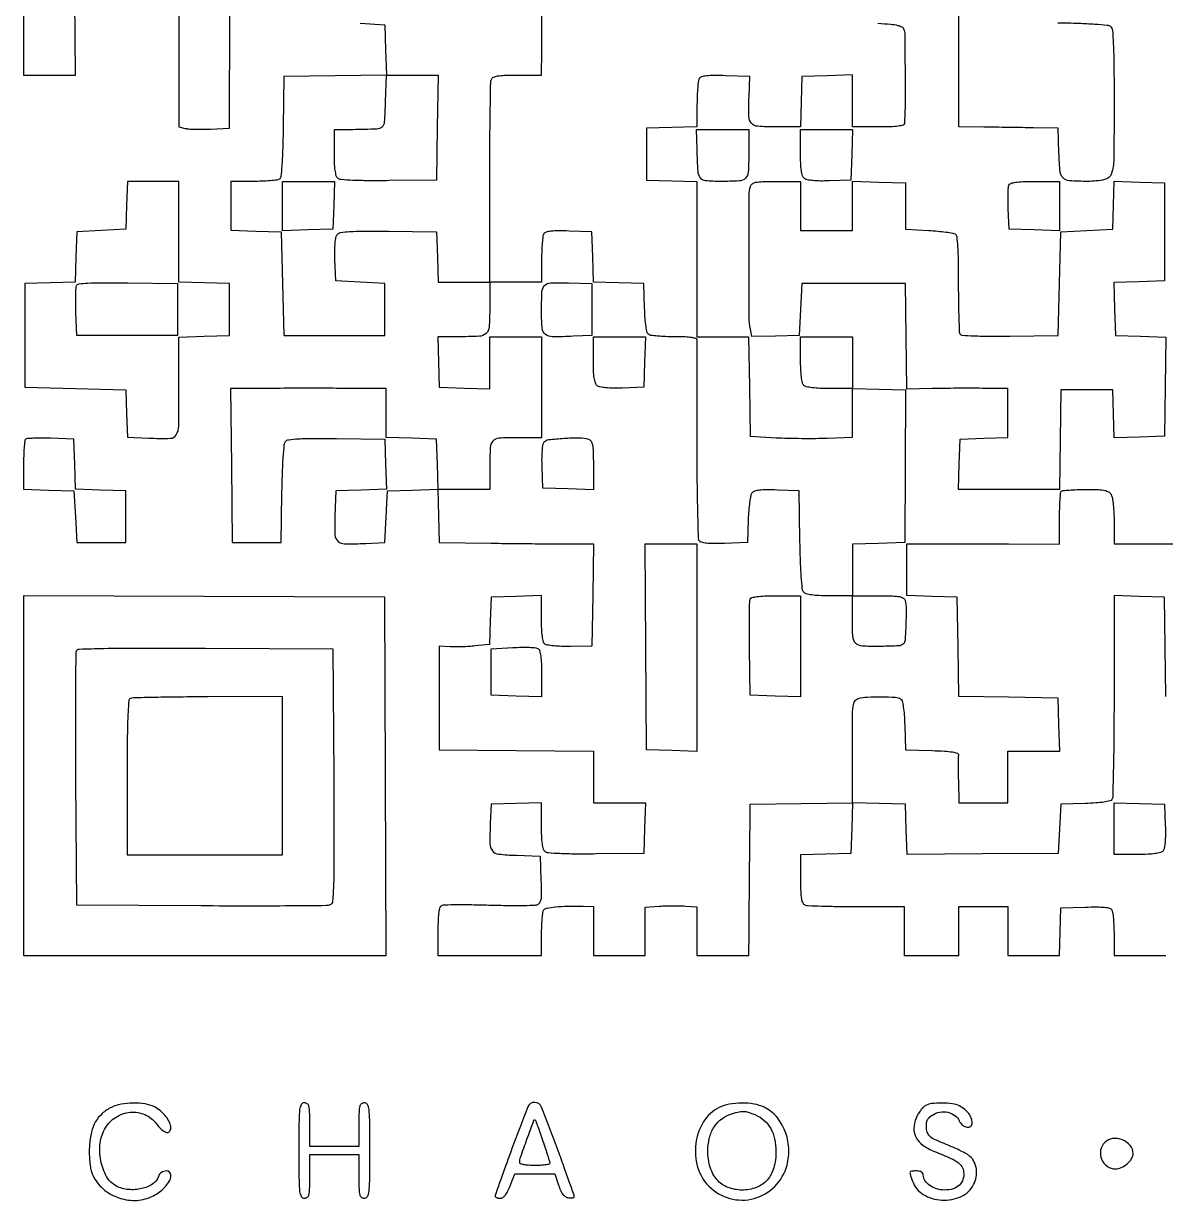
# Model space of a CAD drawing. Extents: x 156 to 936, y 100 to 969.
# Drawn here: x 156 to 574.8, y 100.2 to 531.9 of the extents above; entities that cross this region are included whole.
import ezdxf

# ---------------------------------------------------------------- set-up
doc = ezdxf.new("R2010")
doc.units = 0

msp = doc.modelspace()

# ---------------------------------------------------------------- linework, layer by layer
for points in [[(213, 549.783184), (213, 521.910644), (213, 494.038104), (215.284186, 493.46481, 0.045214), (216.587857, 493.260388, 0.009023), (218.9436, 493.149292, 0.009476), (221.69983, 493.121378, 0.008706), (224.534186, 493.195758), (231.5, 493.5), (231.755584, 579.25)], [(535.426204, 532.226208, -0.004527), (543.018538, 532.041483, -0.009449), (548.9248, 531.732439, -0.006421), (553.490107, 531.347971, -0.150078), (554.676204, 530.853763, -0.200095), (555.385005, 529.50252, -0.010196), (555.727438, 524.45463, -0.009802), (555.944136, 516.644752, -0.002034), (556, 502.912739, -0.002584), (555.892141, 482.045239, -0.078412), (555.025994, 476.902052, -0.265286), (552.515016, 474.660244, -0.053187), (546.315741, 474.013655, -0.014974), (539.607238, 474.230372, -0.180483), (537.287058, 475.264723, -0.178102), (536.195683, 477.572121, -0.014505), (535.786107, 484.357189), (535.5, 493.5), (526.5, 493.668363, 0.000795), (522.385756, 493.738784, 0.000457), (517.426562, 493.81125, 0.000456), (512.443618, 493.874961, 0.000762), (508.25, 493.918363), (499, 494), (499, 531.393011, 0.001054), (498.954309, 553.076001, 0.009347)], [(469.403193, 532, -0.007055), (474.099136, 531.669752, -0.036133), (476.6791, 531.26251, -0.073308), (478.165662, 530.67711, -0.180398), (478.903193, 529.787745, -0.081839), (479.234495, 527.881389, -0.000845), (479.330709, 514.266359, -0.002606), (479.332793, 501.661006, -0.016491), (479.088902, 495.25, -0.314259), (478.604411, 494.650842, -0.038074), (476.852506, 494.285234, -0.025545), (474.016991, 494.062047, -0.006868), (469.5, 494), (460, 494), (460, 503.537526), (460, 513.075052), (450.75, 512.787526), (441.5, 512.5), (441.212474, 503.25), (440.924948, 494), (432.029862, 494, -0.016632), (425.305348, 494.223751, -0.197835), (423.014904, 495.350427, -0.177812), (422.052735, 497.823226, -0.012971), (422.103298, 505.249161), (422.340839, 512.5), (413.504989, 512.791346, 0.007972), (409.287553, 512.863123, 0.026075), (406.502322, 512.720772, 0.037636), (404.672809, 512.390803, 0.190188), (403.849883, 511.791346, 0.110303), (403.526902, 510.894378, 0.00958), (403.266784, 508.466919, 0.012233), (403.080964, 505.527132, 0.009199), (403.015313, 502.287526), (403, 494.075052), (393.75, 493.787526), (384.5, 493.5), (384.5, 484), (384.5, 474.5), (393.75, 474.212474), (403, 473.924948), (403, 445.462474), (403, 417), (412.477441, 417), (421.954883, 417), (422.227441, 398.75), (422.5, 380.5), (432, 380, 0.006938), (436.307542, 379.833183, 0.004162), (441.426563, 379.748668, 0.004166), (446.521863, 379.749422, 0.007241), (450.75, 379.84653), (460, 380.193059), (460, 389.09653), (460, 398), (451.7, 398, -0.011084), (448.171507, 398.07823, -0.020332), (445.306878, 398.322289, -0.021091), (443.139671, 398.689458, -0.144849), (442.2, 399.2, -0.144849), (441.689458, 400.139671, -0.021091), (441.322289, 402.306878, -0.020332), (441.07823, 405.171507, -0.011084), (441, 408.7), (441, 417), (450.5, 417), (460, 417), (460, 407.536212), (460, 398.072424), (469.75, 397.786212), (479.5, 397.5), (479.352024, 369.5), (479.204048, 341.5), (469.602024, 341.213788), (460, 340.927576), (460, 331.463788), (460, 322), (469.432612, 322, -0.005382), (474.732176, 321.942949, -0.038402), (477.283166, 321.691387, -0.095847), (478.649901, 321.167291, -0.191198), (479.326723, 320.25, -0.063414), (479.717117, 317.291205, -0.010825), (479.619702, 311.601854, -0.006215), (479.318335, 305.720851, -0.182459), (478.711053, 304.377523, -0.186673), (477.019281, 303.629771, -0.008538), (470.589419, 303.436805, -0.011172), (464.278175, 303.49624, -0.112648), (461.75, 304.158271, -0.147014), (460.852704, 305.032537, -0.080663), (460.328622, 306.488649, -0.039016), (460.065379, 308.950755, -0.00713), (460, 313.535184), (460, 322), (451.622445, 322, -0.00979), (447.787976, 322.075082, -0.024916), (445.017003, 322.32229, -0.032122), (443.081684, 322.720689, -0.153905), (442.146237, 323.323796, -0.150078), (441.652029, 324.509893, -0.006421), (441.267561, 329.0752, -0.009449), (440.958517, 334.981462, -0.004527), (440.773792, 342.573796), (440.5, 360.5), (432.403945, 360.787955, 0.009286), (428.542386, 360.853535, 0.027996), (425.914254, 360.702074, 0.040696), (424.140288, 360.351899, 0.151604), (423.197621, 359.738119, 0.125475), (422.74742, 358.789423, 0.012743), (422.327227, 356.311068, 0.015307), (421.98723, 353.284084, 0.011626), (421.793676, 349.950164), (421.5, 341.5), (413.085653, 341.206902, -0.008486), (409.082355, 341.135444, -0.027246), (406.420445, 341.278267, -0.03961), (404.669239, 341.610088, -0.189547), (403.869479, 342.206902, -0.133248), (403.54388, 343.297536, -0.000844), (403.302998, 353.548278, -0.003335), (403.125125, 365.298726, -0.002112), (403.067002, 379, 0.000087), (403.064359, 392.698344, 0.000138), (403.056798, 404.439062, 0.000029), (403.046692, 414.769626, 0.006375), (403.033176, 415.75, 0.311418), (402.603282, 416.339199, 0.046303), (401.097888, 416.714182, 0.02926), (398.629164, 416.94464, 0.00818), (394.75, 417.015313, -0.008591), (391.501991, 417.077158, -0.011595), (388.568616, 417.251635, -0.008743), (386.144238, 417.495093, -0.112618), (385.292098, 417.798312, -0.195149), (384.75425, 418.552989, -0.020215), (384.326695, 420.737125, -0.020298), (383.991711, 423.707636, -0.009786), (383.792098, 427.532999), (383.5, 436.5), (374.287036, 436.787036), (365.074071, 437.074071), (364.787036, 446.287036), (364.5, 455.5), (356.085653, 455.793098, 0.008519), (352.085459, 455.864234, 0.027159), (349.4185, 455.721251, 0.039341), (347.659703, 455.389362, 0.187221), (346.850966, 454.793098, 0.110402), (346.527533, 453.894283, 0.00954), (346.267102, 451.45641, 0.012203), (346.081041, 448.504112, 0.00917), (346.015313, 445.25), (346, 437), (336.5, 437), (327, 437), (327, 473.418213, -0.001558), (327.043843, 487.491593, -0.002435), (327.178303, 499.603225, -0.00066), (327.360793, 510.155181, -0.087168), (327.606989, 511.418213, -0.192406), (328.346128, 512.217093, -0.06988), (329.845898, 512.688469, -0.034532), (332.428287, 512.937024, -0.00673), (337.106989, 513), (346, 513), (346.122144, 521.75, 0.003038), (346.153703, 525.753975, 0.001737), (346.145636, 530.588588, 0.001735), (346.103752, 535.451836, 0.002881)], [(279.5, 532), (288.5, 531.5), (288.787232, 522.272202), (289.074464, 513.044404), (270.287232, 512.772202), (251.5, 512.5), (251.226647, 494.044584, -0.003561), (251.035521, 485.331725, -0.012194), (250.732937, 479.675066, -0.01105), (250.342971, 475.785498, -0.224357), (249.726647, 474.809897, -0.112125), (248.86414, 474.502227, -0.008919), (246.43689, 474.255038, -0.011731), (243.499351, 474.078012, -0.008719), (240.25, 474.015313), (232, 474), (232, 465.037526), (232, 456.075052), (241.25, 455.787526), (250.5, 455.5), (251, 436.5), (251.5, 417.5), (270, 417.5), (288.5, 417.5), (288.5, 427), (288.5, 436.5), (279.5, 437), (270.5, 437.5), (270.206229, 445.344796, -0.011683), (270.159204, 448.687959, -0.02056), (270.298437, 451.447343, -0.02179), (270.58571, 453.560718, -0.129224), (271.052344, 454.56307, -0.184474), (272.307926, 455.270718, -0.021751), (275.55438, 455.612477, -0.015253), (280.743893, 455.772809, -0.003186), (289.846114, 455.718274), (307.5, 455.5), (307.787526, 446.25), (308.075052, 437), (317.537526, 437), (327, 437), (327, 427.616631, -0.015034), (326.787246, 420.542265, -0.197022), (325.67084, 418.22635, -0.173263), (323.18377, 417.205705, -0.011108), (315.212474, 417.013655), (307.924948, 417), (308.212474, 407.75), (308.5, 398.5), (317.75, 398.212474), (327, 397.924948), (327, 407.462474), (327, 417), (336.5, 417), (346, 417), (346, 398.5), (346, 380), (337.106989, 380, 0.014768), (330.349521, 379.800362, 0.195511), (328.14255, 378.747254, 0.175208), (327.170753, 376.400012, 0.01141), (327, 368.918213), (327, 361), (317.537526, 361), (308.075052, 361), (307.787526, 370.25), (307.5, 379.5), (298.25, 379.787526), (289, 380.075052), (289, 389.037526), (289, 398), (280, 398.057692, 0.00094), (270.821207, 398.09927, 0.000662), (260.49967, 398.112942, 0.000662), (250.174527, 398.099268, 0.000938), (240.984427, 398.057692), (231.968853, 398), (232.234427, 369.75), (232.5, 341.5), (241.5, 341.5), (250.5, 341.5), (250.773792, 359.426204, -0.004701), (250.955657, 366.795361, -0.008779), (251.263693, 372.7559, -0.005248), (251.643217, 377.50855, -0.151785), (252.104329, 378.625709, -0.191527), (253.274221, 379.264219, -0.015964), (256.78218, 379.577979, -0.013694), (262.125368, 379.737745, -0.003449), (270.830537, 379.699504), (288.5, 379.5), (288.787023, 370.288016), (289.074046, 361.076031), (279.787023, 360.788016), (270.5, 360.5), (270.21285, 351.278376, 0.015937), (270.218029, 344.311888, 0.205359), (271.296927, 342.006436, 0.182581), (273.775708, 341.054051, 0.012183), (281.520917, 341.199088), (288.5, 341.5), (289, 351), (289.5, 360.5), (298.713341, 360.787041), (307.926682, 361.074081), (308.213341, 351.287041), (308.5, 341.5), (327.5, 341.280494, 0.000353), (335.454281, 341.194222, 0.000324), (343.642419, 341.11651, 0.000324), (350.949801, 341.056623, 0.001065), (355.772065, 341.030494), (365.044131, 341), (364.772065, 322.25), (364.5, 303.5), (356.5, 303.41308, -0.011254), (353.344817, 303.449815, -0.014974), (350.482813, 303.633506, -0.01222), (348.133887, 303.913114, -0.128623), (347.25, 304.285525, -0.170271), (346.69197, 305.139331, -0.027262), (346.315637, 307.12753, -0.023192), (346.07447, 309.918916, -0.009952), (346, 313.659971), (346, 322.075052), (336.75, 321.787526), (327.5, 321.5), (327.212047, 312.817214), (326.924095, 304.134429), (321.712047, 303.582482, -0.010375), (319.424335, 303.38812, -0.007396), (316.856039, 303.261623, -0.007471), (314.402208, 303.21382, -0.015789), (312.5, 303.265268), (308.5, 303.5), (308.5, 284.5), (308.5, 265.5), (336.75, 265.234427), (365, 264.968853), (365, 255.484427), (365, 246), (374.537526, 246), (384.075052, 246), (383.787526, 236.75), (383.5, 227.5), (366.059087, 227.285999, -0.004306), (358.398845, 227.257989, -0.010385), (352.733702, 227.403766, -0.008096), (348.515232, 227.668561, -0.154677), (347.309087, 228.158444, -0.15562), (346.715167, 229.086453, -0.030917), (346.321168, 231.042877, -0.024435), (346.075048, 233.830768, -0.009798), (346, 237.659971), (346, 246.075052), (336.75, 245.787526), (327.5, 245.5), (327.199088, 238.520917, 0.012477), (327.062458, 230.988791, 0.170867), (327.97509, 228.45151, 0.198326), (330.222155, 227.237089, 0.017722), (336.759315, 226.788797), (345.5, 226.5), (345.787775, 217.829377, -0.005507), (345.89944, 212.791843, -0.044967), (345.718553, 210.498889, -0.11793), (345.193307, 209.268155, -0.157615), (344.211194, 208.56703, -0.071826), (342.890744, 208.348614, -0.003232), (338.272952, 208.283703, -0.005366), (332.776781, 208.300967, -0.003809), (326.613933, 208.433442, 0.003516), (320.481118, 208.568868, 0.005139), (315.079417, 208.594621, 0.002617), (310.508459, 208.545507, 0.087832), (309.440514, 208.338799, 0.21295), (308.7329, 207.630278, 0.053498), (308.306035, 206.01415, 0.030564), (308.064875, 203.348624, 0.00728), (308, 198.893011), (308, 190), (327, 190), (346, 190), (346.015313, 197.75, -0.008809), (346.075142, 200.803176, -0.011829), (346.243459, 203.565029, -0.009042), (346.478405, 205.84671, -0.11195), (346.770478, 206.662866, -0.208689), (347.876184, 207.40751, -0.020765), (351.112663, 207.862579, -0.020742), (355.527674, 208.113128, -0.009726), (361.25, 208.088861), (365, 208), (365, 199), (365, 190), (374.5, 190), (384, 190), (384, 198.90745), (384, 207.814901), (389.25, 208.15745, -0.009119), (391.570064, 208.26638, -0.006247), (394.20625, 208.309049, -0.006299), (396.747709, 208.28641, -0.012681), (398.75, 208.192502), (403, 207.885004), (403, 198.942502), (403, 190), (412.5, 190), (422, 190), (422.097117, 198.25, 0.000548), (422.144376, 202.67705, 0.000142), (422.210616, 209.804688, 0.000145), (422.28146, 217.929298, 0.000148), (422.347117, 226), (422.5, 245.5), (441.28782, 245.772204), (460.075639, 246.044409), (459.78782, 236.772204), (459.5, 227.5), (450.25, 227.212474), (441, 226.924948), (441, 218.069463, 0.006773), (441.063076, 213.412948, 0.03465), (441.311792, 210.839867, 0.070053), (441.783328, 209.344751, 0.192061), (442.581787, 208.606989, 0.081401), (443.755458, 208.364228, 0.002396), (448.815525, 208.178303, 0.00474), (454.792976, 208.044049, 0.003244), (461.581787, 208), (479, 208), (479, 199), (479, 190), (489, 190), (499, 190), (499, 199), (499, 208), (508, 208), (517, 208), (517, 199), (517, 190), (526.461067, 190), (535.922134, 190), (536.211067, 198.75), (536.5, 207.5), (545.41543, 207.791346, -0.007874), (549.674656, 207.863419, -0.025891), (552.481964, 207.721257, -0.03736), (554.324421, 207.391596, -0.190691), (555.150117, 206.791346, -0.10844), (555.472644, 205.905885, -0.010308), (555.733216, 203.60277, -0.012782), (555.918998, 200.812394, -0.009736), (555.984687, 197.75), (556, 190), (565.5, 190), (575, 190)], [(575.045117, 285), (574.772559, 303.25), (574.5, 321.5), (565.25, 321.787526), (556, 322.075052), (555.984687, 285.287526, -0.00195), (555.923431, 271.098461, -0.003097), (555.748365, 258.951514, -0.000717), (555.514048, 248.320746, -0.136509), (555.201688, 247.292098, -0.195149), (554.447011, 246.75425, -0.020215), (552.262875, 246.326695, -0.020298), (549.292364, 245.991711, -0.009786), (545.467001, 245.792098), (536.5, 245.5), (536, 236.5), (535.5, 227.5), (507.786868, 227.299695), (480.073736, 227.099389), (479.786868, 236.299695), (479.5, 245.5), (469.75, 245.786212), (460, 246.072424), (460, 264.919581, -0.001595), (460.039674, 277.354358, -0.027204), (460.287844, 281.43275, -0.105351), (460.943938, 283.3793, -0.195935), (462.25, 284.369714, -0.054302), (465.432326, 284.861548, -0.013928), (470.645642, 284.950107, -0.010028), (475.866603, 284.788598, -0.12951), (477.707902, 284.201688, -0.195149), (478.24575, 283.447011, -0.020215), (478.673305, 281.262875, -0.020298), (479.008289, 278.292364, -0.009786), (479.207902, 274.467001), (479.5, 265.5), (489.285423, 265.213361, -0.006813), (493.851056, 265.017331, -0.024495), (496.749867, 264.710318, -0.035316), (498.536422, 264.301232, -0.365386), (498.91694, 263.713361, 0.028871), (498.860852, 262.895163, 0.001744), (498.843049, 260.432987, 0.002604), (498.84735, 257.498501, 0.001922), (498.881517, 254.25), (499, 246), (508, 246), (517, 246), (517, 255.5), (517, 265), (526.536212, 265), (536.072424, 265), (535.786212, 274.75), (535.5, 284.5), (517.272472, 284.772472), (499.044944, 285.044944), (498.772472, 303.272472), (498.5, 321.5), (489.25, 321.787526), (480, 322.075052), (480, 331.537526), (480, 341), (489.25, 341.049036, -0.001091), (494.049587, 341.064002, -0.000336), (501.290625, 341.065915, -0.000336), (509.393056, 341.057176, -0.000368), (517.25, 341.037638), (536, 340.977204), (536, 350.321936, -0.006656), (536.048312, 353.951189, -0.009968), (536.195833, 357.117485, -0.005349), (536.400441, 359.762874, -0.176166), (536.666667, 360.333333, -0.172988), (537.226409, 360.598775, -0.0065), (539.575081, 360.804167, -0.011068), (542.40347, 360.951642, -0.00749), (545.631483, 361, -0.006951), (550.300387, 360.935088, -0.044165), (552.654987, 360.660539, -0.095832), (554.040841, 360.082061, -0.12385), (554.964816, 359.065741, -0.08431), (555.368342, 357.860884, -0.012866), (555.695915, 355.339991, -0.014084), (555.924128, 352.31588, -0.011789), (556, 349.098528), (556, 341.065574), (584, 341.065574)]]:
    msp.add_lwpolyline(points, format="xyb")
for points in [[(156.702644, 569.369311, 0.191676), (156.416662, 568.705227, 0.000816), (156.206402, 560.697027, 0.003792), (156.050651, 551.554139, 0.002362), (156, 540.833333), (156, 513), (165.515573, 513), (175.031147, 513), (174.765573, 541.25), (174.5, 569.5), (165.952644, 569.785977, 0.007913), (162.626528, 569.84459, 0.011703), (159.709672, 569.781547, 0.007016), (157.290922, 569.638564, 0.179987)], [(307.771593, 493.75), (307.5, 474.5), (290.059087, 474.285999, -0.004306), (282.398845, 474.257989, -0.010385), (276.733702, 474.403766, -0.008096), (272.515232, 474.668561, -0.154677), (271.309087, 475.158444, -0.155417), (270.71566, 476.084872, -0.030982), (270.321487, 478.035446, -0.024503), (270.075167, 480.812899, -0.009865), (270, 484.622445), (270, 493), (276.75, 493.09854, 0.005115), (285.590265, 493.31807, 0.167952), (287.553727, 494.074789, 0.204816), (288.447907, 495.852254, 0.008176), (288.786212, 503.25), (289.072424, 513), (298.557805, 513), (308.043186, 513)], [(422, 484.106989, -0.014192), (421.808899, 477.37569, -0.188805), (420.794369, 475.163454, -0.180991), (418.528339, 474.179936, -0.012847), (411.526621, 474, -0.021104), (406.143395, 474.227315, -0.219084), (404.263331, 475.293198, -0.142264), (403.424109, 477.657706, -0.007507), (403.072603, 485.75), (402.866673, 493), (412.433336, 493), (422, 493)], [(459.787526, 483.75), (459.5, 474.5), (451.655204, 474.206229, -0.01153), (448.264652, 474.157498, -0.021342), (445.514748, 474.298867, -0.023545), (443.431833, 474.594776, -0.126804), (442.405204, 475.078674, -0.145524), (441.748928, 476.060853, -0.03848), (441.326735, 477.921657, -0.027148), (441.0746, 480.657348, -0.009406), (441, 484.622445), (441, 493), (450.537526, 493), (460.075052, 493)], [(193.788933, 465.25), (193.5, 456.5), (184.5, 456), (175.5, 455.5), (175.212964, 446.287036), (174.925929, 437.074071), (165.712964, 436.787036), (156.5, 436.5), (156.5, 417.5), (156.5, 398.5), (175, 398), (193.5, 397.5), (193.78784, 388.824959), (194.075679, 380.149918), (201.92773, 379.824959, 0.01675), (209.780762, 379.76319, 0.258228), (212.030842, 381.084711, 0.130859), (212.900509, 384.177693, 0.003465), (213, 398.535798), (213, 416.924948), (222.25, 417.212474), (231.5, 417.5), (231.5, 427), (231.5, 436.5), (222.25, 436.787526), (213, 437.075052), (213, 455.537526), (213, 474), (203.538933, 474), (194.077866, 474)], [(441, 465), (441, 456), (450.5, 456), (460, 456), (460, 465.036212), (460, 474.072424), (469.75, 473.786212), (479.5, 473.5), (479.5, 465), (479.5, 456.5), (488, 456, -0.007618), (491.342467, 455.752231, -0.010317), (494.352551, 455.420204, -0.007565), (496.842577, 455.055012, -0.104049), (497.689534, 454.728353, -0.225082), (498.273482, 453.781345, -0.011299), (498.598764, 450.059346, -0.012519), (498.811601, 444.679255, -0.003778), (498.868436, 436.497901, 0.003324), (498.909287, 429.734038, 0.00509), (499.043349, 423.872454, 0.001934), (499.228815, 418.850612, 0.128905), (499.478817, 418.034276, 0.243384), (500.219774, 417.590387, 0.005069), (504.645606, 417.359519, 0.009539), (510.328547, 417.229354, 0.004278), (517.799915, 417.264728), (535.5, 417.5), (536, 436.5), (536.5, 455.5), (546, 456), (555.5, 456.5), (555.789473, 465.287003), (556.078945, 474.074007), (565.289473, 473.787003), (574.5, 473.5), (574.5, 455.5), (574.5, 437.5), (565.214246, 437.212001), (555.928493, 436.924002), (556.214246, 427.212001), (556.5, 417.5), (565.723267, 417.212828), (574.946534, 416.925656), (574.723267, 398.712828), (574.5, 380.5), (565.289473, 380.212997), (556.078945, 379.925993), (555.789473, 388.712997), (555.5, 397.5), (546, 397.5), (536.5, 397.5), (536.227441, 379.25), (535.954883, 361), (517.439916, 361), (498.924948, 361), (499.212474, 370.25), (499.5, 379.5), (508.25, 379.788933), (517, 380.077866), (517, 389.038933), (517, 398), (507.75, 398.093918, 0.002286), (503.540625, 398.11741, 0.001344), (498.506426, 398.108958, 0.001344), (493.474312, 398.07346, 0.002294), (489.271875, 398.013235), (480.043751, 397.838634), (479.771875, 417.169317), (479.5, 436.5), (460.5, 436.5), (441.5, 436.5), (441, 427), (440.5, 417.5), (431.822892, 417.279883), (423.145784, 417.059767), (422.619401, 419.779883, -0.046845), (422.168614, 424.387247, -0.001071), (422.129714, 446.420111, -0.000771), (422.172924, 468.934239, -0.06823), (422.639205, 472.25, -0.183169), (423.315631, 473.161784, -0.09697), (424.643065, 473.687152, -0.040009), (427.08884, 473.941319, -0.005893), (432.067388, 474), (441, 474)], [(536, 464.962474), (536, 455.924948), (526.75, 456.212474), (517.5, 456.5), (517.203033, 463.906415, -0.007079), (517.126964, 466.841003, -0.009185), (517.144753, 469.531874, -0.007235), (517.23321, 471.773024, -0.078282), (517.421649, 472.656415, -0.228018), (518.10667, 473.302323, -0.041983), (519.847946, 473.698536, -0.027394), (522.610611, 473.934044, -0.007567), (526.968615, 474), (536, 474)], [(212.5, 427), (212.5, 417.5), (194, 417.5), (175.5, 417.5), (175.206869, 425.916411, -0.006227), (175.132565, 429.238905, -0.00829), (175.152723, 432.258895, -0.006138), (175.24217, 434.775272, -0.079819), (175.434174, 435.689057, -0.271907), (176.328954, 436.402932, -0.021213), (179.49394, 436.720537, -0.015289), (184.684364, 436.860811, -0.002841), (194.227305, 436.772646), (212.5, 436.5)], [(364.5, 427), (364.5, 417.5), (357.599009, 417.179488, -0.012294), (350.073265, 417.015224, -0.162395), (347.473715, 417.890393, -0.211348), (346.267448, 420.059581, -0.022739), (346, 425.937265, -0.011002), (346.165919, 433.476929, -0.175313), (347.125397, 435.803802, -0.203636), (349.295242, 436.801078, -0.015577), (355.87125, 436.787164), (364.5, 436.5)], [(383.787526, 407.75), (383.5, 398.5), (375.655204, 398.206229, -0.01153), (372.264652, 398.157498, -0.021342), (369.514748, 398.298867, -0.023545), (367.431833, 398.594776, -0.126804), (366.405204, 399.078674, -0.145524), (365.748928, 400.060853, -0.03848), (365.326735, 401.921657, -0.027148), (365.0746, 404.657348, -0.009406), (365, 408.622445), (365, 417), (374.537526, 417), (384.075052, 417)], [(363.195068, 379.438088, -0.170954), (364.142275, 378.724028, -0.10015), (364.68373, 377.39381, -0.040954), (364.941334, 374.951032, -0.005801), (365, 369.895087), (365, 360.924948), (355.75, 361.212474), (346.5, 361.5), (346.206229, 369.344796, -0.012519), (346.167869, 372.439983, -0.016734), (346.297345, 375.246021, -0.014002), (346.545153, 377.540679, -0.140194), (346.929514, 378.415069, -0.194577), (348.566894, 379.296271, -0.01164), (354.262857, 379.787858, -0.0169), (359.927084, 379.952257, -0.075782)], [(156.702644, 379.369311, 0.173149), (156.422837, 378.7788, 0.006441), (156.206402, 376.2893, 0.011013), (156.050966, 373.292182, 0.007448), (156, 369.870859), (156, 361.075052), (165.25, 360.787526), (174.5, 360.5), (175, 351), (175.5, 341.5), (184.5, 341.5), (193.5, 341.5), (193.5, 351), (193.5, 360.5), (184.287036, 360.787036), (175.074071, 361.074071), (174.787036, 370.287036), (174.5, 379.5), (165.952644, 379.785977, 0.007913), (162.626528, 379.84459, 0.011703), (159.709672, 379.781547, 0.007016), (157.290922, 379.638564, 0.179987)], [(441, 303.462474), (441, 284.924948), (431.75, 285.212474), (422.5, 285.5), (422.291818, 302.5, -0.002424), (422.242962, 309.105161, -0.003632), (422.270162, 314.873438, -0.001535), (422.344343, 319.80273, -0.077884), (422.510433, 320.75, -0.249667), (423.13585, 321.335493, -0.03294), (424.977659, 321.703584, -0.024881), (427.784518, 321.933267, -0.007974), (431.968615, 322), (441, 322)], [(269.759817, 255.860756, -0.000764), (269.87272, 227.927169, -0.00799), (269.718396, 216.469094, -0.011301), (269.378632, 209.947145, -0.290193), (268.367296, 208.58745, -0.089452), (267.032792, 208.333595, -0.000479), (253.803136, 208.219928, -0.002086), (238.709184, 208.167691, -0.00132), (221.107479, 208.226694), (175.5, 208.5), (175.239372, 254.5, -0.000997), (175.174287, 272.225103, -0.001596), (175.197198, 287.357597, -0.000282), (175.267665, 300.72814, -0.090314), (175.461789, 301.759906, -0.301449), (176.45055, 302.464468, -0.003096), (185.402033, 302.70934, -0.005599), (198.68089, 302.841585, -0.001079), (222.722417, 302.759906), (269.5, 302.5)], [(346, 293.340029), (346, 284.924948), (336.75, 285.212474), (327.5, 285.5), (327.5, 294), (327.5, 302.5), (335.5, 303, -0.010961), (338.655245, 303.127849, -0.014706), (341.517187, 303.096844, -0.011801), (343.872517, 302.946269, -0.131223), (344.75, 302.627555, -0.180567), (345.311693, 301.813815, -0.02828), (345.686945, 299.866104, -0.023686), (345.926555, 297.10043, -0.009765)], [(195.25, 284.337719, 0.286605), (194.579791, 283.416621, 0.006896), (194.265434, 277.906228, 0.008864), (194.055066, 269.647433, 0.001935), (194, 255.416667), (194, 227), (222.5, 227), (251, 227), (251, 256), (251, 285), (223.75, 284.921053, 0.001717), (213.21496, 284.854351, 0.002675), (204.1375, 284.717133, 0.000767), (196.247198, 284.543529, 0.090243)], [(574.793771, 237.655204, -0.011775), (574.83979, 234.340168, -0.020105), (574.701783, 231.575253, -0.020788), (574.419463, 229.443131, -0.130612), (573.962822, 228.455204, -0.150903), (573.006949, 227.830956, -0.034495), (571.096122, 227.42364, -0.025707), (568.327529, 227.17476, -0.009563), (564.419052, 227.1), (556, 227.1), (556, 236.587526), (556, 246.075052), (565.25, 245.787526), (574.5, 245.5)], [(188.218183, 134.336917, 0.06798), (184.863356, 132.072716, 0.079705), (182.445513, 129.096713, 0.071721), (180.909449, 125.251052, 0.043334), (180.173986, 120.391459, 0.019435), (180.10891, 117.759927, 0.016359), (180.23951, 114.974711, 0.016671), (180.5271, 112.438466, 0.043158), (180.950858, 110.6489, 0.111311), (183.976893, 105.606238, 0.091351), (189.077921, 101.914992, 0.089639), (195.252045, 100.236713, 0.101695), (201.337233, 100.946282, 0.079901), (205.737238, 103.227122, 0.079114), (209.217468, 106.779083, 0.177158), (209.989687, 109.606433, 0.389803), (208.473768, 111, 0.066246), (207.453795, 110.864267, 0.082552), (206.585684, 110.466841, 0.086453), (205.922174, 109.827907, 0.081292), (205.496519, 108.989033, -0.174178), (203.396503, 106.239333, -0.087299), (199.314999, 104.516032, -0.078923), (194.447041, 104.185293, -0.097196), (190.085185, 105.455949, -0.14687), (186.46892, 108.954848, -0.080768), (184.344835, 114.791005, -0.076965), (184.121461, 121.312885, -0.10744), (186.025635, 126.810176, -0.115243), (189.944388, 130.795439, -0.120635), (195.158388, 132.54781, -0.124505), (200.464338, 131.671843, -0.127647), (204.65836, 128.381267, 0.038515), (206.647692, 126.152053, 0.118939), (208.37931, 125.141089, 0.292217), (209.499979, 125.459615, 0.183331), (210, 126.777494, 0.107637), (209.563036, 128.783783, 0.058106), (208.246031, 130.95628, 0.05355), (206.302578, 132.968329, 0.054677), (203.988956, 134.505711, 0.080717), (200.645564, 135.599462, 0.041469), (196.237677, 135.918215, 0.041243), (191.768656, 135.50075, 0.070706)], [(257, 118.5, 0.001825), (257.040662, 107.362042, 0.026629), (257.278571, 103.4375, 0.103099), (257.868713, 101.652291, 0.267644), (259, 101, 0.157888), (260.078201, 101.349175, 0.176663), (260.6875, 102.25, 0.055952), (260.948615, 104.198839, 0.005351), (261, 109), (261, 117), (270, 117), (279, 117), (279, 109, 0.005351), (279.051385, 104.198839, 0.055952), (279.3125, 102.25, 0.176663), (279.921799, 101.349175, 0.157888), (281, 101, 0.267644), (282.131287, 101.652291, 0.103099), (282.721429, 103.4375, 0.026629), (282.959338, 107.362042, 0.001825), (283, 118.5, 0.001825), (282.959338, 129.637958, 0.026629), (282.721429, 133.5625, 0.103099), (282.131287, 135.347709, 0.267644), (281, 136, 0.157888), (279.921799, 135.650825, 0.176663), (279.3125, 134.75, 0.055952), (279.051385, 132.801161, 0.005351), (279, 128), (279, 120), (270, 120), (261, 120), (261, 128, 0.005351), (260.948615, 132.801161, 0.055952), (260.6875, 134.75, 0.176663), (260.078201, 135.650825, 0.157888), (259, 136, 0.267644), (257.868713, 135.347709, 0.103099), (257.278571, 133.5625, 0.026629), (257.040662, 129.637958, 0.001825)], [(335.151623, 119.25, 0.001362), (332.792673, 112.775348, 0.002142), (330.80551, 107.2, 0.000529), (329.094077, 102.315921, 0.084652), (328.998633, 101.75, 0.225295), (329.135597, 101.462816, 0.075225), (329.54719, 101.220313, 0.05729), (330.150196, 101.05485, 0.038357), (330.864142, 101, 0.144628), (331.803813, 101.277612, 0.081146), (332.693217, 102.083972, 0.054736), (333.562724, 103.461561, 0.022219), (334.44685, 105.5), (336.165416, 110), (343.499374, 110), (350.833333, 110), (352.244995, 105.75, 0.025202), (353.019049, 103.760708, 0.06096), (353.833118, 102.412584, 0.085072), (354.750654, 101.581423, 0.105441), (355.828328, 101.180449, 0.030411), (356.660616, 101.109287, 0.050529), (357.362071, 101.163041, 0.06944), (357.844531, 101.320843, 0.286479), (358, 101.569918, 0.084126), (357.909, 102.106942, 0.000467), (356.18837, 107.023445, 0.002002), (354.196787, 112.625293, 0.001268), (351.832748, 119.139469, 0.00613), (346.022542, 134.439793, 0.306322), (343.49102, 136.175864, 0.309464), (340.95812, 134.46668, 0.006211)], [(411.149236, 134.303525, 0.141077), (405.444679, 129.114611, 0.106145), (402.59501, 121.081612, 0.103276), (403.260007, 112.397065, 0.126456), (407.389507, 105.410493, 0.129815), (415.108998, 100.916381, 0.133837), (423.945505, 100.890468, 0.13357), (431.585927, 105.354071, 0.129077), (436.034368, 113.127634, 0.081153), (436.673321, 119.427169, 0.078644), (435.290206, 125.675855, 0.082737), (432.144807, 130.92442, 0.10608), (427.688109, 134.343713, 0.068346), (423.945535, 135.528486, 0.04316), (419.373434, 135.912701, 0.043265), (414.823012, 135.507076, 0.070721)], [(486.656302, 134.867465, 0.074598), (485.849254, 134.220866, 0.028944), (484.937148, 133.11244, 0.02787), (484.072008, 131.77727, 0.030869), (483.392882, 130.397874, 0.091029), (482.563441, 126.585388, 0.134705), (483.356033, 123.276944, 0.114988), (485.871705, 120.476624, 0.055666), (490.125064, 118.160148, -0.006691), (496.127067, 115.616379, -0.049789), (498.822998, 114.095093, -0.110348), (500.178186, 112.604181, -0.101012), (500.824956, 110.630023, -0.102626), (500.58325, 107.929874, -0.130048), (499.273618, 105.805548, -0.117129), (496.95839, 104.459884, -0.073458), (493.845012, 104, -0.074913), (490.976404, 104.432219, -0.078249), (488.40921, 105.689054, -0.089482), (486.624289, 107.490268, -0.15174), (486, 109.5, 0.140575), (485.822179, 110.11998, 0.118484), (485.333333, 110.6, 0.088208), (484.543379, 110.90137, 0.04716), (483.5, 111, 0.016066), (481.635797, 110.940082, 0.294715), (481.181247, 110.603439, 0.17017), (481.165425, 109.916281, 0.005335), (482.074823, 107.215207, 0.175962), (486.011193, 102.384962, 0.121658), (492.819083, 100.304912, 0.120023), (499.884357, 101.623469, 0.16912), (504.497007, 105.994211, 0.074012), (505.443764, 108.762822, 0.077959), (505.518895, 111.63663, 0.081908), (504.723073, 114.27535, 0.095), (503.146462, 116.367454, 0.057218), (502.062845, 117.143108, 0.010407), (499.874977, 118.299227, 0.011082), (497.242743, 119.548578, 0.009852), (494.453143, 120.73223, -0.009048), (490.335967, 122.471379, -0.067622), (488.535032, 123.582518, -0.129304), (487.634756, 124.828313, -0.068033), (487.191233, 126.699525, -0.040096), (487.163543, 128.355008, -0.091705), (487.466803, 129.561155, -0.09516), (488.172406, 130.551671, -0.04554), (489.400592, 131.526823, -0.103138), (492.073031, 132.577192, -0.095669), (495.019155, 132.512909, -0.101364), (497.592816, 131.380181, -0.132422), (499.224566, 129.406477, 0.108174), (500.434126, 127.792168, 0.14468), (502.092776, 127.041724, 0.224002), (503.414082, 127.455104, 0.214457), (503.968197, 128.75, 0.092926), (503.62506, 130.412914, 0.066052), (502.675773, 132.068104, 0.059109), (501.203008, 133.584764, 0.04819), (499.315741, 134.836657, 0.089071), (496.728656, 135.670268, 0.032914), (492.892567, 135.932442, 0.03261), (489.089491, 135.693433, 0.099977)], [(346.504374, 121.98714, -0.003187), (347.460545, 119.115972, -0.004594), (348.26691, 116.562771, -0.002479), (348.917393, 114.396935, -0.071826), (349, 113.824848, -0.34926), (348.741764, 113.500254, -0.01947), (347.384375, 113.242299, -0.02313), (345.608541, 113.059435, -0.014091), (343.5, 113, -0.015975), (341.250681, 113.071886, -0.033065), (339.508431, 113.299665, -0.04062), (338.314014, 113.63964, -0.312708), (338, 114.09263, -0.083337), (338.33092, 116.064273, -0.003653), (340.661487, 122.655104, -0.001519), (343.195136, 129.591132, -0.547253), (343.643737, 129.689596, -0.106281), (343.848766, 129.372266, -0.001565), (344.634616, 127.276433, -0.004193), (345.521516, 124.825623, -0.002746)], [(424.510222, 131.560176, -0.084521), (427.681189, 129.552557, -0.081929), (430.049279, 126.589404, -0.074183), (431.504117, 122.755168, -0.053514), (431.996262, 118.20034, -0.067332), (431.181398, 112.144572, -0.114309), (428.760469, 107.669028, -0.124262), (424.787719, 104.950768, -0.08843), (419.453952, 104, -0.095504), (414.30045, 104.993416, -0.11853), (410.32837, 107.810084, -0.108841), (407.847005, 112.33937, -0.07121), (407, 118.256409, -0.057067), (407.534505, 122.924272, -0.077878), (409.116195, 126.844841, -0.086037), (411.667032, 129.809224, -0.08946), (415.034628, 131.693558, -0.017424), (418.048208, 132.615388, -0.069131), (419.96469, 132.854192, -0.073884), (421.809307, 132.553525, -0.021679)], [(552.571429, 121.428571, 0.15271), (551.077515, 118.575212, 0.14255), (551.420081, 115.29162, 0.143336), (553.467504, 112.717253, 0.154765), (556.517558, 111.75, 0.111129), (558.652967, 112.230546, 0.068397), (560.8187, 113.647244, 0.070418), (562.452125, 115.531062, 0.144423), (563, 117.388278, 0.175871), (561.925325, 120.349067, 0.126878), (559.044777, 122.414342, 0.124396), (555.47794, 122.852023, 0.166507)]]:
    msp.add_lwpolyline(points, format="xyb", close=True)
for points in [[(269.788933, 465.25), (269.5, 456.5), (260.25, 456.212474), (251, 455.924948), (251, 464.962474), (251, 474), (260.538933, 474), (270.077866, 474)], [(403, 302.962474), (403, 264.924948), (393.75, 265.212474), (384.5, 265.5), (384.237975, 303.25), (383.97595, 341), (393.487975, 341), (403, 341)], [(156, 256.007138), (156, 190), (222.50719, 190), (289.014379, 190), (288.75719, 255.75), (288.5, 321.5), (222.25, 321.757138), (156, 322.014276)]]:
    msp.add_lwpolyline(points, close=True)

doc.saveas('drawing.dxf')
